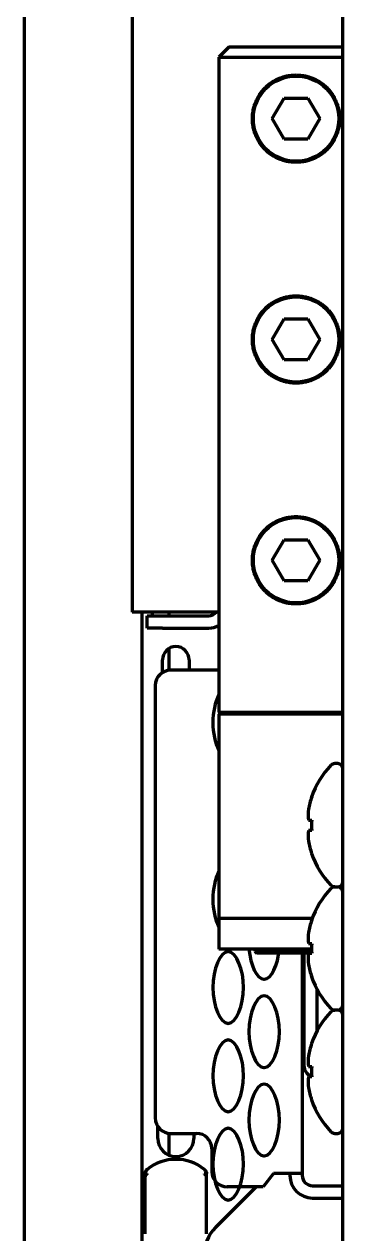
# Model space of a CAD drawing. Header units: inches. Extents: x -3022 to 7311, y 343 to 5680.
# Drawn here: x 5468.5 to 5499.5, y 2461.5 to 2579.3 of the extents above; entities that cross this region are included whole.
import ezdxf

# ---------------------------------------------------------------- set-up
doc = ezdxf.new("R2010")
doc.units = ezdxf.units.IN

msp = doc.modelspace()

# ---------------------------------------------------------------- linework, layer by layer
at = {"linetype": 'Continuous', "lineweight": 70}
for p, q in [((5468.48, 3920.69), (5468.48, 2255.49)), ((5499.48, 2281.3), (5499.48, 3919.3)), ((5478.99, 3869.35), (5478.99, 2522.05)), ((5488.43, 2577.1), (5487.43, 2576.1)), ((5488.43, 2577.1), (5499.48, 2577.1)), ((5487.43, 2576.1), (5499.48, 2576.1)), ((5487.43, 2576.1), (5487.43, 2512.3)), ((5492.62, 2570.1), (5493.77, 2572.1)), ((5493.77, 2572.1), (5496.08, 2572.1)), ((5496.08, 2572.1), (5497.24, 2570.1)), ((5493.77, 2568.1), (5492.62, 2570.1)), ((5497.24, 2570.1), (5496.08, 2568.1)), ((5496.08, 2568.1), (5493.77, 2568.1)), ((5492.62, 2548.6), (5493.77, 2550.6)), ((5493.77, 2550.6), (5496.08, 2550.6)), ((5496.08, 2550.6), (5497.24, 2548.6)), ((5493.77, 2546.6), (5492.62, 2548.6)), ((5497.24, 2548.6), (5496.08, 2546.6)), ((5496.08, 2546.6), (5493.77, 2546.6)), ((5492.62, 2527.1), (5493.77, 2529.1)), ((5493.77, 2529.1), (5496.08, 2529.1)), ((5496.08, 2529.1), (5497.24, 2527.1)), ((5493.77, 2525.1), (5492.62, 2527.1)), ((5497.24, 2527.1), (5496.08, 2525.1)), ((5496.08, 2525.1), (5493.77, 2525.1)), ((5480.79, 2522.05), (5478.99, 2522.05)), ((5479.93, 2522.05), (5479.93, 2351.7)), ((5480.43, 2520.5), (5480.43, 2521.7)), ((5480.43, 2521.7), (5481.93, 2521.7)), ((5487.43, 2522.05), (5480.79, 2522.05)), ((5480.93, 2522.05), (5480.93, 2521.7)), ((5481.93, 2521.7), (5486.43, 2521.7)), ((5482.58, 2521.7), (5482.58, 2522.05)), ((5481.93, 2520.5), (5480.43, 2520.5)), ((5481.93, 2520.5), (5486.43, 2520.5)), ((5482.58, 2516.41), (5482.58, 2518.54)), ((5481.93, 2516.16), (5481.93, 2517.4)), ((5484.53, 2517.4), (5484.53, 2516.4)), ((5487.43, 2516.4), (5482.73, 2516.4)), ((5481.23, 2514.9), (5481.23, 2472.8)), ((5487.43, 2512.3), (5487.53, 2512.2)), ((5487.43, 2512.3), (5494.93, 2512.3)), ((5487.53, 2512.2), (5487.43, 2512.1)), ((5494.93, 2512.3), (5499.48, 2512.3)), ((5487.43, 2512.1), (5487.43, 2492.25)), ((5494.93, 2512.1), (5487.43, 2512.1)), ((5499.48, 2512.1), (5494.93, 2512.1)), ((5498.98, 2507.3), (5498.69, 2507.3)), ((5496.45, 2504.05), (5496.44, 2504.05)), ((5496.14, 2501.8), (5496.45, 2501.8)), ((5496.45, 2500.8), (5496.14, 2500.8)), ((5496.44, 2498.55), (5496.45, 2498.55)), ((5498.69, 2495.3), (5498.98, 2495.3)), ((5487.43, 2492.25), (5494.93, 2492.25)), ((5487.43, 2492.25), (5487.43, 2489.25)), ((5494.93, 2492.25), (5496.51, 2492.25)), ((5496.45, 2492.05), (5496.44, 2492.05)), ((5496.14, 2489.8), (5496.45, 2489.8)), ((5494.93, 2489.25), (5487.43, 2489.25)), ((5490.93, 2489.25), (5490.93, 2489.05)), ((5490.93, 2489.05), (5491.13, 2488.85)), ((5494.93, 2489.05), (5490.93, 2489.05)), ((5494.93, 2488.85), (5491.13, 2488.85)), ((5496.44, 2489.25), (5494.93, 2489.25)), ((5496.44, 2489.05), (5494.93, 2489.05)), ((5496.45, 2488.85), (5494.93, 2488.85)), ((5495.53, 2488.85), (5495.53, 2467.4)), ((5495.73, 2477.8), (5495.73, 2488.85)), ((5496.45, 2488.8), (5496.14, 2488.8)), ((5496.44, 2486.55), (5496.45, 2486.55)), ((5496.98, 2481.28), (5496.98, 2485.31)), ((5498.98, 2483.3), (5498.69, 2483.3)), ((5496.45, 2480.05), (5496.44, 2480.05)), ((5496.14, 2477.8), (5496.45, 2477.8)), ((5496.45, 2476.8), (5496.14, 2476.8)), ((5496.44, 2474.55), (5496.45, 2474.55)), ((5481.48, 2470.8), (5481.48, 2471.97)), ((5482.58, 2469.19), (5482.58, 2471.32)), ((5482.73, 2471.3), (5485.23, 2471.3)), ((5484.98, 2471.3), (5484.98, 2470.8)), ((5498.69, 2471.3), (5498.98, 2471.3)), ((5486.73, 2469.8), (5486.73, 2467.6)), ((5480.43, 2467.8), (5480.47, 2467.74)), ((5485.98, 2467.74), (5486.03, 2467.8)), ((5480.23, 2467.02), (5480.23, 2461.52)), ((5486.23, 2461.52), (5486.23, 2467.02)), ((5492.73, 2467.4), (5491.73, 2466.1)), ((5493.33, 2467.4), (5492.73, 2467.4)), ((5495.53, 2467.4), (5493.33, 2467.4)), ((5494.33, 2467.4), (5494.33, 2467.2)), ((5495.53, 2467.4), (5495.53, 2467.2)), ((5491.04, 2466.1), (5487.1, 2462.15)), ((5491.73, 2466.1), (5488.23, 2466.1)), ((5496.53, 2466.2), (5499.48, 2466.2)), ((5496.53, 2465), (5499.48, 2465))]:
    msp.add_line(p, q, dxfattribs=at)
for centre in [(5494.93, 2570.1), (5494.93, 2548.6), (5494.93, 2527.1)]:
    msp.add_circle(centre, 4.15, dxfattribs=at)
for centre, radius, start, end in [((5486.43, 2522.7), 1, 270, 319.455), ((5486.43, 2522.7), 2.2, 270, 297.0366), ((5483.23, 2517.4), 1.3, 0, 180), ((5482.73, 2514.9), 1.5, 90, 180), ((5504.43, 2501.3), 8.45, 136.2253, 161.0075), ((5498.69, 2506.8), 0.5, 90, 136.2253), ((5498.98, 2506.8), 0.5, 0, 90), ((5504.43, 2501.3), 8.44, 160.9729, 169.3378), ((5504.43, 2501.3), 7.99, 176.4122, 183.5878), ((5504.43, 2501.3), 8.44, 190.6622, 199.0271), ((5504.43, 2501.3), 8.45, 198.9925, 223.7747), ((5498.98, 2495.8), 0.5, 270, 0), ((5504.43, 2489.3), 8.45, 136.2253, 161.0075), ((5498.69, 2495.8), 0.5, 223.7747, 270), ((5498.69, 2494.8), 0.5, 90, 136.2253), ((5498.98, 2494.8), 0.5, 0, 90), ((5504.43, 2489.3), 8.44, 160.9729, 169.3378), ((5504.43, 2489.3), 7.99, 176.4122, 183.5878), ((5504.43, 2489.3), 8.44, 190.6622, 199.0271), ((5504.43, 2489.3), 8.45, 198.9925, 223.7747), ((5504.43, 2477.3), 8.45, 136.2253, 161.0075), ((5498.69, 2483.8), 0.5, 223.7747, 270), ((5498.69, 2482.8), 0.5, 90, 136.2253), ((5498.98, 2483.8), 0.5, 270, 0), ((5498.98, 2482.8), 0.5, 0, 90), ((5504.43, 2477.3), 8.44, 160.9729, 169.3378), ((5496.73, 2477.8), 1, 180, 234.3147), ((5494.98, 2475.36), 2, 45.918, 54.3147), ((5504.43, 2477.3), 7.99, 176.4122, 183.5878), ((5504.43, 2477.3), 8.44, 190.6622, 199.0271), ((5504.43, 2477.3), 8.45, 198.9925, 223.7747), ((5482.73, 2472.8), 1.5, 180, 270), ((5485.23, 2469.8), 1.5, 0, 90), ((5498.69, 2471.8), 0.5, 223.7747, 270), ((5498.98, 2471.8), 0.5, 270, 0), ((5483.23, 2470.8), 1.75, 180, 0), ((5483.23, 2464.27), 4.5, 51.5767, 128.4324), ((5488.23, 2467.6), 1.5, 180, 270), ((5496.53, 2467.2), 2.2, 180, 270), ((5496.53, 2467.2), 1, 180, 270), ((5489.93, 2459.32), 4, 135, 180)]:
    msp.add_arc(centre, radius, start, end, dxfattribs=at)
for centre, major_axis, ratio, start_param, end_param in [((5504.43, 2502.33), (-8.32, 0), 0.707107, 6.192956, 6.373415), ((5504.43, 2500.27), (8.32, 0), 0.707107, 3.051363, 3.231822), ((5504.43, 2490.33), (-8.32, 0), 0.707107, 6.192956, 6.373415), ((5504.43, 2488.27), (8.32, 0), 0.707107, 3.051363, 3.231822), ((5504.43, 2478.33), (-8.32, 0), 0.707107, 6.192956, 6.373415), ((5504.43, 2476.27), (8.32, 0), 0.707107, 3.051363, 3.231822), ((5480.74, 2467.4), (-0.312, 0.391), 0.210529, 6.282796, 6.783545)]:
    msp.add_ellipse(centre, major_axis=major_axis, ratio=ratio, start_param=start_param, end_param=end_param, dxfattribs=at)
for points in [[(5494.93, 2565.85), (5494.83, 2565.85), (5494.63, 2565.85), (5494.34, 2565.88), (5494.04, 2565.93), (5493.75, 2566.01), (5493.46, 2566.1), (5493.17, 2566.22), (5492.89, 2566.36), (5492.61, 2566.53), (5492.35, 2566.71), (5492.09, 2566.92), (5491.85, 2567.16), (5491.63, 2567.41), (5491.43, 2567.67), (5491.26, 2567.95), (5491.1, 2568.23), (5490.98, 2568.52), (5490.87, 2568.81), (5490.79, 2569.1), (5490.74, 2569.38), (5490.7, 2569.67), (5490.68, 2569.95), (5490.68, 2570.24), (5490.7, 2570.52), (5490.74, 2570.81), (5490.79, 2571.1), (5490.87, 2571.38), (5490.98, 2571.67), (5491.1, 2571.96), (5491.26, 2572.24), (5491.43, 2572.52), (5491.63, 2572.78), (5491.85, 2573.03), (5492.09, 2573.27), (5492.35, 2573.48), (5492.61, 2573.66), (5492.89, 2573.83), (5493.17, 2573.97), (5493.46, 2574.09), (5493.75, 2574.18), (5494.04, 2574.26), (5494.34, 2574.31), (5494.63, 2574.34), (5494.83, 2574.35), (5494.93, 2574.35)], [(5494.93, 2574.35), (5495.03, 2574.35), (5495.22, 2574.34), (5495.52, 2574.31), (5495.81, 2574.26), (5496.11, 2574.18), (5496.4, 2574.09), (5496.68, 2573.97), (5496.97, 2573.83), (5497.24, 2573.66), (5497.51, 2573.48), (5497.77, 2573.27), (5498, 2573.03), (5498.23, 2572.78), (5498.43, 2572.52), (5498.6, 2572.24), (5498.75, 2571.96), (5498.88, 2571.67), (5498.98, 2571.38), (5499.06, 2571.1), (5499.12, 2570.81), (5499.16, 2570.52), (5499.18, 2570.24), (5499.18, 2569.95), (5499.16, 2569.67), (5499.12, 2569.38), (5499.06, 2569.1), (5498.98, 2568.81), (5498.88, 2568.52), (5498.75, 2568.23), (5498.6, 2567.95), (5498.43, 2567.67), (5498.23, 2567.41), (5498, 2567.16), (5497.77, 2566.92), (5497.51, 2566.71), (5497.24, 2566.53), (5496.97, 2566.36), (5496.68, 2566.22), (5496.4, 2566.1), (5496.11, 2566.01), (5495.81, 2565.93), (5495.52, 2565.88), (5495.22, 2565.85), (5495.03, 2565.85), (5494.93, 2565.85)], [(5494.93, 2544.35), (5494.83, 2544.35), (5494.63, 2544.35), (5494.34, 2544.38), (5494.04, 2544.43), (5493.75, 2544.51), (5493.46, 2544.6), (5493.17, 2544.72), (5492.89, 2544.86), (5492.61, 2545.03), (5492.35, 2545.21), (5492.09, 2545.42), (5491.85, 2545.66), (5491.63, 2545.91), (5491.43, 2546.17), (5491.26, 2546.45), (5491.1, 2546.73), (5490.98, 2547.02), (5490.87, 2547.31), (5490.79, 2547.6), (5490.74, 2547.88), (5490.7, 2548.17), (5490.68, 2548.45), (5490.68, 2548.74), (5490.7, 2549.02), (5490.74, 2549.31), (5490.79, 2549.6), (5490.87, 2549.88), (5490.98, 2550.17), (5491.1, 2550.46), (5491.26, 2550.74), (5491.43, 2551.02), (5491.63, 2551.28), (5491.85, 2551.53), (5492.09, 2551.77), (5492.35, 2551.98), (5492.61, 2552.16), (5492.89, 2552.33), (5493.17, 2552.47), (5493.46, 2552.59), (5493.75, 2552.68), (5494.04, 2552.76), (5494.34, 2552.81), (5494.63, 2552.84), (5494.83, 2552.85), (5494.93, 2552.85)], [(5494.93, 2552.85), (5495.03, 2552.85), (5495.22, 2552.84), (5495.52, 2552.81), (5495.81, 2552.76), (5496.11, 2552.68), (5496.4, 2552.59), (5496.68, 2552.47), (5496.97, 2552.33), (5497.24, 2552.16), (5497.51, 2551.98), (5497.77, 2551.77), (5498, 2551.53), (5498.23, 2551.28), (5498.43, 2551.02), (5498.6, 2550.74), (5498.75, 2550.46), (5498.88, 2550.17), (5498.98, 2549.88), (5499.06, 2549.6), (5499.12, 2549.31), (5499.16, 2549.02), (5499.18, 2548.74), (5499.18, 2548.45), (5499.16, 2548.17), (5499.12, 2547.88), (5499.06, 2547.6), (5498.98, 2547.31), (5498.88, 2547.02), (5498.75, 2546.73), (5498.6, 2546.45), (5498.43, 2546.17), (5498.23, 2545.91), (5498, 2545.66), (5497.77, 2545.42), (5497.51, 2545.21), (5497.24, 2545.03), (5496.97, 2544.86), (5496.68, 2544.72), (5496.4, 2544.6), (5496.11, 2544.51), (5495.81, 2544.43), (5495.52, 2544.38), (5495.22, 2544.35), (5495.03, 2544.35), (5494.93, 2544.35)], [(5494.93, 2522.85), (5494.83, 2522.85), (5494.63, 2522.85), (5494.34, 2522.88), (5494.04, 2522.93), (5493.75, 2523.01), (5493.46, 2523.1), (5493.17, 2523.22), (5492.89, 2523.36), (5492.61, 2523.53), (5492.35, 2523.71), (5492.09, 2523.92), (5491.85, 2524.16), (5491.63, 2524.41), (5491.43, 2524.67), (5491.26, 2524.95), (5491.1, 2525.23), (5490.98, 2525.52), (5490.87, 2525.81), (5490.79, 2526.1), (5490.74, 2526.38), (5490.7, 2526.67), (5490.68, 2526.95), (5490.68, 2527.24), (5490.7, 2527.52), (5490.74, 2527.81), (5490.79, 2528.1), (5490.87, 2528.38), (5490.98, 2528.67), (5491.1, 2528.96), (5491.26, 2529.24), (5491.43, 2529.52), (5491.63, 2529.78), (5491.85, 2530.03), (5492.09, 2530.27), (5492.35, 2530.48), (5492.61, 2530.66), (5492.89, 2530.83), (5493.17, 2530.97), (5493.46, 2531.09), (5493.75, 2531.18), (5494.04, 2531.26), (5494.34, 2531.31), (5494.63, 2531.34), (5494.83, 2531.35), (5494.93, 2531.35)], [(5494.93, 2531.35), (5495.03, 2531.35), (5495.22, 2531.34), (5495.52, 2531.31), (5495.81, 2531.26), (5496.11, 2531.18), (5496.4, 2531.09), (5496.68, 2530.97), (5496.97, 2530.83), (5497.24, 2530.66), (5497.51, 2530.48), (5497.77, 2530.27), (5498, 2530.03), (5498.23, 2529.78), (5498.43, 2529.52), (5498.6, 2529.24), (5498.75, 2528.96), (5498.88, 2528.67), (5498.98, 2528.38), (5499.06, 2528.1), (5499.12, 2527.81), (5499.16, 2527.52), (5499.18, 2527.24), (5499.18, 2526.95), (5499.16, 2526.67), (5499.12, 2526.38), (5499.06, 2526.1), (5498.98, 2525.81), (5498.88, 2525.52), (5498.75, 2525.23), (5498.6, 2524.95), (5498.43, 2524.67), (5498.23, 2524.41), (5498, 2524.16), (5497.77, 2523.92), (5497.51, 2523.71), (5497.24, 2523.53), (5496.97, 2523.36), (5496.68, 2523.22), (5496.4, 2523.1), (5496.11, 2523.01), (5495.81, 2522.93), (5495.52, 2522.88), (5495.22, 2522.85), (5495.03, 2522.85), (5494.93, 2522.85)], [(5490.35, 2489.24), (5490.48, 2487.7), (5491.12, 2486.32), (5491.81, 2486.3)], [(5480.23, 2467.38), (5480.23, 2467.26), (5480.23, 2467.14), (5480.23, 2467.02)], [(5486.23, 2467.02), (5486.23, 2467.14), (5486.23, 2467.26), (5486.23, 2467.38)]]:
    msp.add_open_spline(points, degree=3, dxfattribs=at)
for points, knots in [([(5487.4, 2513.96), (5487.06, 2513.28), (5486.6, 2511.3), (5487.06, 2509.31), (5487.4, 2508.64)], [0, 0, 0, 0, 0.500599, 1, 1, 1, 1]), ([(5487.4, 2496.76), (5487.06, 2496.08), (5486.6, 2494.1), (5487.06, 2492.11), (5487.4, 2491.44)], [0, 0, 0, 0, 0.500599, 1, 1, 1, 1]), ([(5488.34, 2489), (5488.34, 2489), (5488.33, 2489), (5487.54, 2489), (5486.12, 2485.51), (5487.53, 2482.02), (5488.31, 2482)], [0, 0, 0, 0, 0.003346, 0.003346, 0.503348, 1, 1, 1, 1]), ([(5488.31, 2482), (5488.32, 2482), (5488.32, 2482), (5489.11, 2482), (5490.54, 2485.48), (5489.12, 2488.97), (5488.34, 2489)], [0, 0, 0, 0, 0.003346, 0.003346, 0.503348, 1, 1, 1, 1]), ([(5491.81, 2486.3), (5491.82, 2486.3), (5491.82, 2486.3), (5492.53, 2486.3), (5493.18, 2487.69), (5493.31, 2489.24)], [0, 0, 0, 0, 0.007433, 0.007433, 1, 1, 1, 1]), ([(5491.84, 2484.7), (5491.84, 2484.7), (5491.83, 2484.7), (5491.04, 2484.7), (5489.62, 2481.21), (5491.03, 2477.72), (5491.81, 2477.7)], [0, 0, 0, 0, 0.003346, 0.003346, 0.503348, 1, 1, 1, 1]), ([(5491.81, 2477.7), (5491.82, 2477.7), (5491.82, 2477.7), (5492.61, 2477.7), (5494.04, 2481.18), (5492.62, 2484.67), (5491.84, 2484.7)], [0, 0, 0, 0, 0.003346, 0.003346, 0.503348, 1, 1, 1, 1]), ([(5488.34, 2480.4), (5488.34, 2480.4), (5488.33, 2480.4), (5487.54, 2480.4), (5486.12, 2476.91), (5487.53, 2473.42), (5488.31, 2473.4)], [0, 0, 0, 0, 0.003346, 0.003346, 0.503348, 1, 1, 1, 1]), ([(5488.31, 2473.4), (5488.32, 2473.4), (5488.32, 2473.4), (5489.11, 2473.4), (5490.54, 2476.88), (5489.12, 2480.37), (5488.34, 2480.4)], [0, 0, 0, 0, 0.003346, 0.003346, 0.503348, 1, 1, 1, 1]), ([(5491.84, 2476.1), (5491.84, 2476.1), (5491.83, 2476.1), (5491.04, 2476.1), (5489.62, 2472.61), (5491.03, 2469.12), (5491.81, 2469.1)], [0, 0, 0, 0, 0.003346, 0.003346, 0.503348, 1, 1, 1, 1]), ([(5491.81, 2469.1), (5491.82, 2469.1), (5491.82, 2469.1), (5492.61, 2469.1), (5494.04, 2472.58), (5492.62, 2476.07), (5491.84, 2476.1)], [0, 0, 0, 0, 0.003346, 0.003346, 0.503348, 1, 1, 1, 1]), ([(5488.34, 2471.8), (5488.34, 2471.8), (5488.33, 2471.8), (5487.54, 2471.8), (5486.12, 2468.31), (5487.53, 2464.82), (5488.31, 2464.8)], [0, 0, 0, 0, 0.003346, 0.003346, 0.503348, 1, 1, 1, 1]), ([(5488.31, 2464.8), (5488.32, 2464.8), (5488.32, 2464.8), (5489.11, 2464.8), (5490.54, 2468.28), (5489.12, 2471.77), (5488.34, 2471.8)], [0, 0, 0, 0, 0.003346, 0.003346, 0.503348, 1, 1, 1, 1]), ([(5480.43, 2467.79), (5480.43, 2467.79), (5480.42, 2467.79), (5480.41, 2467.78), (5480.4, 2467.77), (5480.39, 2467.76), (5480.38, 2467.75), (5480.38, 2467.74), (5480.37, 2467.73), (5480.36, 2467.72), (5480.35, 2467.71), (5480.34, 2467.7), (5480.33, 2467.69), (5480.32, 2467.68), (5480.32, 2467.67), (5480.31, 2467.66), (5480.3, 2467.65), (5480.29, 2467.63), (5480.29, 2467.62), (5480.28, 2467.61), (5480.28, 2467.6), (5480.27, 2467.59), (5480.27, 2467.58), (5480.27, 2467.57), (5480.26, 2467.56), (5480.26, 2467.55), (5480.25, 2467.53), (5480.25, 2467.52), (5480.24, 2467.5), (5480.24, 2467.48), (5480.24, 2467.47), (5480.23, 2467.45), (5480.23, 2467.42), (5480.23, 2467.4), (5480.23, 2467.39), (5480.23, 2467.38)], [0, 0, 0, 0, 0.025171, 0.050666, 0.076486, 0.102633, 0.129109, 0.155914, 0.18305, 0.210518, 0.238318, 0.266453, 0.294923, 0.323728, 0.352869, 0.382347, 0.412161, 0.442313, 0.472802, 0.503628, 0.520185, 0.539093, 0.560356, 0.583976, 0.609957, 0.638303, 0.669015, 0.702096, 0.737547, 0.77537, 0.815564, 0.858128, 0.903059, 0.950352, 1, 1, 1, 1]), ([(5480.23, 2467.38), (5480.23, 2467.38), (5480.23, 2467.39), (5480.23, 2467.4), (5480.23, 2467.41), (5480.23, 2467.42), (5480.23, 2467.42), (5480.23, 2467.43), (5480.23, 2467.44), (5480.24, 2467.45), (5480.24, 2467.46), (5480.24, 2467.47), (5480.24, 2467.47), (5480.24, 2467.48), (5480.25, 2467.49), (5480.25, 2467.5), (5480.25, 2467.5), (5480.25, 2467.51), (5480.26, 2467.52), (5480.26, 2467.52), (5480.26, 2467.53), (5480.26, 2467.53), (5480.27, 2467.54), (5480.27, 2467.54), (5480.27, 2467.55), (5480.28, 2467.55), (5480.28, 2467.56), (5480.28, 2467.57), (5480.29, 2467.58), (5480.3, 2467.6), (5480.32, 2467.62), (5480.33, 2467.63), (5480.35, 2467.65), (5480.36, 2467.66), (5480.38, 2467.68), (5480.39, 2467.69), (5480.41, 2467.7), (5480.42, 2467.71), (5480.43, 2467.71)], [0, 0, 0, 0, 0.024974, 0.049481, 0.073519, 0.097088, 0.120187, 0.142817, 0.164975, 0.186663, 0.20788, 0.228626, 0.248901, 0.268705, 0.288038, 0.3069, 0.325291, 0.343212, 0.360664, 0.377645, 0.394158, 0.410202, 0.425778, 0.440886, 0.455527, 0.469702, 0.48341, 0.496654, 0.550925, 0.604309, 0.656807, 0.708425, 0.759166, 0.809038, 0.858048, 0.906205, 0.953519, 1, 1, 1, 1]), ([(5486.23, 2467.38), (5486.23, 2467.38), (5486.23, 2467.39), (5486.23, 2467.4), (5486.23, 2467.41), (5486.23, 2467.42), (5486.23, 2467.43), (5486.22, 2467.44), (5486.22, 2467.45), (5486.22, 2467.46), (5486.22, 2467.47), (5486.22, 2467.48), (5486.22, 2467.49), (5486.22, 2467.49), (5486.21, 2467.5), (5486.21, 2467.51), (5486.21, 2467.52), (5486.21, 2467.52), (5486.21, 2467.53), (5486.2, 2467.54), (5486.2, 2467.54), (5486.2, 2467.55), (5486.2, 2467.56), (5486.2, 2467.56), (5486.19, 2467.57), (5486.19, 2467.57), (5486.19, 2467.58), (5486.19, 2467.58), (5486.19, 2467.59), (5486.18, 2467.59), (5486.18, 2467.59), (5486.18, 2467.6), (5486.18, 2467.6), (5486.18, 2467.6), (5486.17, 2467.61), (5486.16, 2467.63), (5486.15, 2467.65), (5486.14, 2467.68), (5486.12, 2467.7), (5486.11, 2467.71), (5486.09, 2467.73), (5486.08, 2467.75), (5486.06, 2467.77), (5486.04, 2467.78), (5486.03, 2467.79), (5486.03, 2467.79)], [0, 0, 0, 0, 0.022869, 0.045252, 0.067147, 0.088554, 0.109471, 0.1299, 0.149838, 0.169286, 0.188244, 0.206711, 0.224687, 0.242172, 0.259166, 0.275669, 0.291681, 0.307203, 0.322233, 0.336773, 0.350822, 0.364382, 0.377451, 0.39003, 0.40212, 0.413721, 0.424833, 0.435457, 0.445592, 0.455239, 0.464399, 0.473071, 0.481256, 0.488955, 0.496167, 0.551431, 0.605603, 0.658683, 0.710673, 0.761578, 0.8114, 0.860146, 0.907823, 0.954438, 1, 1, 1, 1]), ([(5486.03, 2467.71), (5486.03, 2467.71), (5486.04, 2467.71), (5486.05, 2467.7), (5486.06, 2467.7), (5486.06, 2467.69), (5486.07, 2467.68), (5486.08, 2467.68), (5486.09, 2467.67), (5486.1, 2467.66), (5486.11, 2467.65), (5486.11, 2467.65), (5486.12, 2467.64), (5486.13, 2467.63), (5486.14, 2467.62), (5486.14, 2467.61), (5486.15, 2467.6), (5486.16, 2467.59), (5486.16, 2467.58), (5486.17, 2467.57), (5486.18, 2467.56), (5486.18, 2467.55), (5486.19, 2467.54), (5486.19, 2467.53), (5486.2, 2467.52), (5486.2, 2467.51), (5486.21, 2467.5), (5486.21, 2467.48), (5486.22, 2467.47), (5486.22, 2467.45), (5486.22, 2467.43), (5486.23, 2467.42), (5486.23, 2467.4), (5486.23, 2467.38), (5486.23, 2467.38)], [0, 0, 0, 0, 0.024355, 0.04894, 0.073756, 0.098805, 0.124087, 0.149606, 0.175361, 0.201354, 0.227587, 0.254061, 0.280776, 0.307733, 0.334934, 0.362379, 0.390069, 0.418004, 0.446185, 0.474612, 0.503286, 0.530249, 0.559075, 0.589768, 0.622333, 0.656773, 0.693092, 0.731292, 0.771374, 0.813339, 0.857187, 0.902916, 0.950522, 1, 1, 1, 1]), ([(5480.45, 2467.35), (5480.45, 2467.35), (5480.44, 2467.35), (5480.43, 2467.34), (5480.42, 2467.34), (5480.42, 2467.33), (5480.41, 2467.32), (5480.4, 2467.32), (5480.39, 2467.31), (5480.38, 2467.31), (5480.37, 2467.3), (5480.36, 2467.29), (5480.35, 2467.28), (5480.35, 2467.28), (5480.34, 2467.27), (5480.33, 2467.26), (5480.32, 2467.25), (5480.31, 2467.24), (5480.31, 2467.23), (5480.3, 2467.23), (5480.29, 2467.22), (5480.29, 2467.21), (5480.28, 2467.2), (5480.28, 2467.19), (5480.27, 2467.18), (5480.26, 2467.17), (5480.26, 2467.16), (5480.25, 2467.14), (5480.25, 2467.13), (5480.24, 2467.12), (5480.24, 2467.1), (5480.24, 2467.09), (5480.23, 2467.07), (5480.23, 2467.06), (5480.23, 2467.04), (5480.23, 2467.03), (5480.23, 2467.02)], [0, 0, 0, 0, 0.023052, 0.046304, 0.069759, 0.093421, 0.117291, 0.141374, 0.165672, 0.190187, 0.214921, 0.239878, 0.265057, 0.290463, 0.316096, 0.341958, 0.368051, 0.394375, 0.420932, 0.447722, 0.474747, 0.502006, 0.527591, 0.554693, 0.58332, 0.613477, 0.645171, 0.678407, 0.713189, 0.74952, 0.787401, 0.826832, 0.867812, 0.910338, 0.954403, 1, 1, 1, 1]), ([(5486.23, 2467.02), (5486.23, 2467.02), (5486.23, 2467.03), (5486.23, 2467.04), (5486.23, 2467.05), (5486.23, 2467.05), (5486.23, 2467.06), (5486.22, 2467.07), (5486.22, 2467.08), (5486.22, 2467.09), (5486.22, 2467.09), (5486.22, 2467.1), (5486.22, 2467.11), (5486.21, 2467.11), (5486.21, 2467.12), (5486.21, 2467.13), (5486.21, 2467.13), (5486.21, 2467.14), (5486.2, 2467.15), (5486.2, 2467.15), (5486.2, 2467.16), (5486.19, 2467.16), (5486.19, 2467.17), (5486.19, 2467.17), (5486.19, 2467.18), (5486.18, 2467.18), (5486.18, 2467.19), (5486.18, 2467.19), (5486.18, 2467.2), (5486.17, 2467.2), (5486.17, 2467.21), (5486.16, 2467.22), (5486.15, 2467.24), (5486.13, 2467.26), (5486.12, 2467.27), (5486.1, 2467.28), (5486.09, 2467.3), (5486.07, 2467.31), (5486.06, 2467.32), (5486.04, 2467.33), (5486.02, 2467.34), (5486.01, 2467.35), (5486, 2467.35)], [0, 0, 0, 0, 0.022145, 0.043935, 0.06537, 0.086447, 0.107168, 0.127529, 0.147532, 0.167176, 0.186459, 0.205383, 0.223947, 0.24215, 0.259994, 0.277477, 0.2946, 0.311363, 0.327768, 0.343813, 0.3595, 0.374829, 0.3898, 0.404415, 0.418673, 0.432576, 0.446124, 0.459319, 0.47216, 0.484648, 0.496786, 0.546298, 0.595032, 0.642994, 0.690188, 0.736624, 0.782312, 0.827264, 0.871492, 0.915013, 0.957843, 1, 1, 1, 1])]:
    msp.add_open_spline(points, degree=3, knots=knots, dxfattribs=at)

doc.saveas('drawing.dxf')
